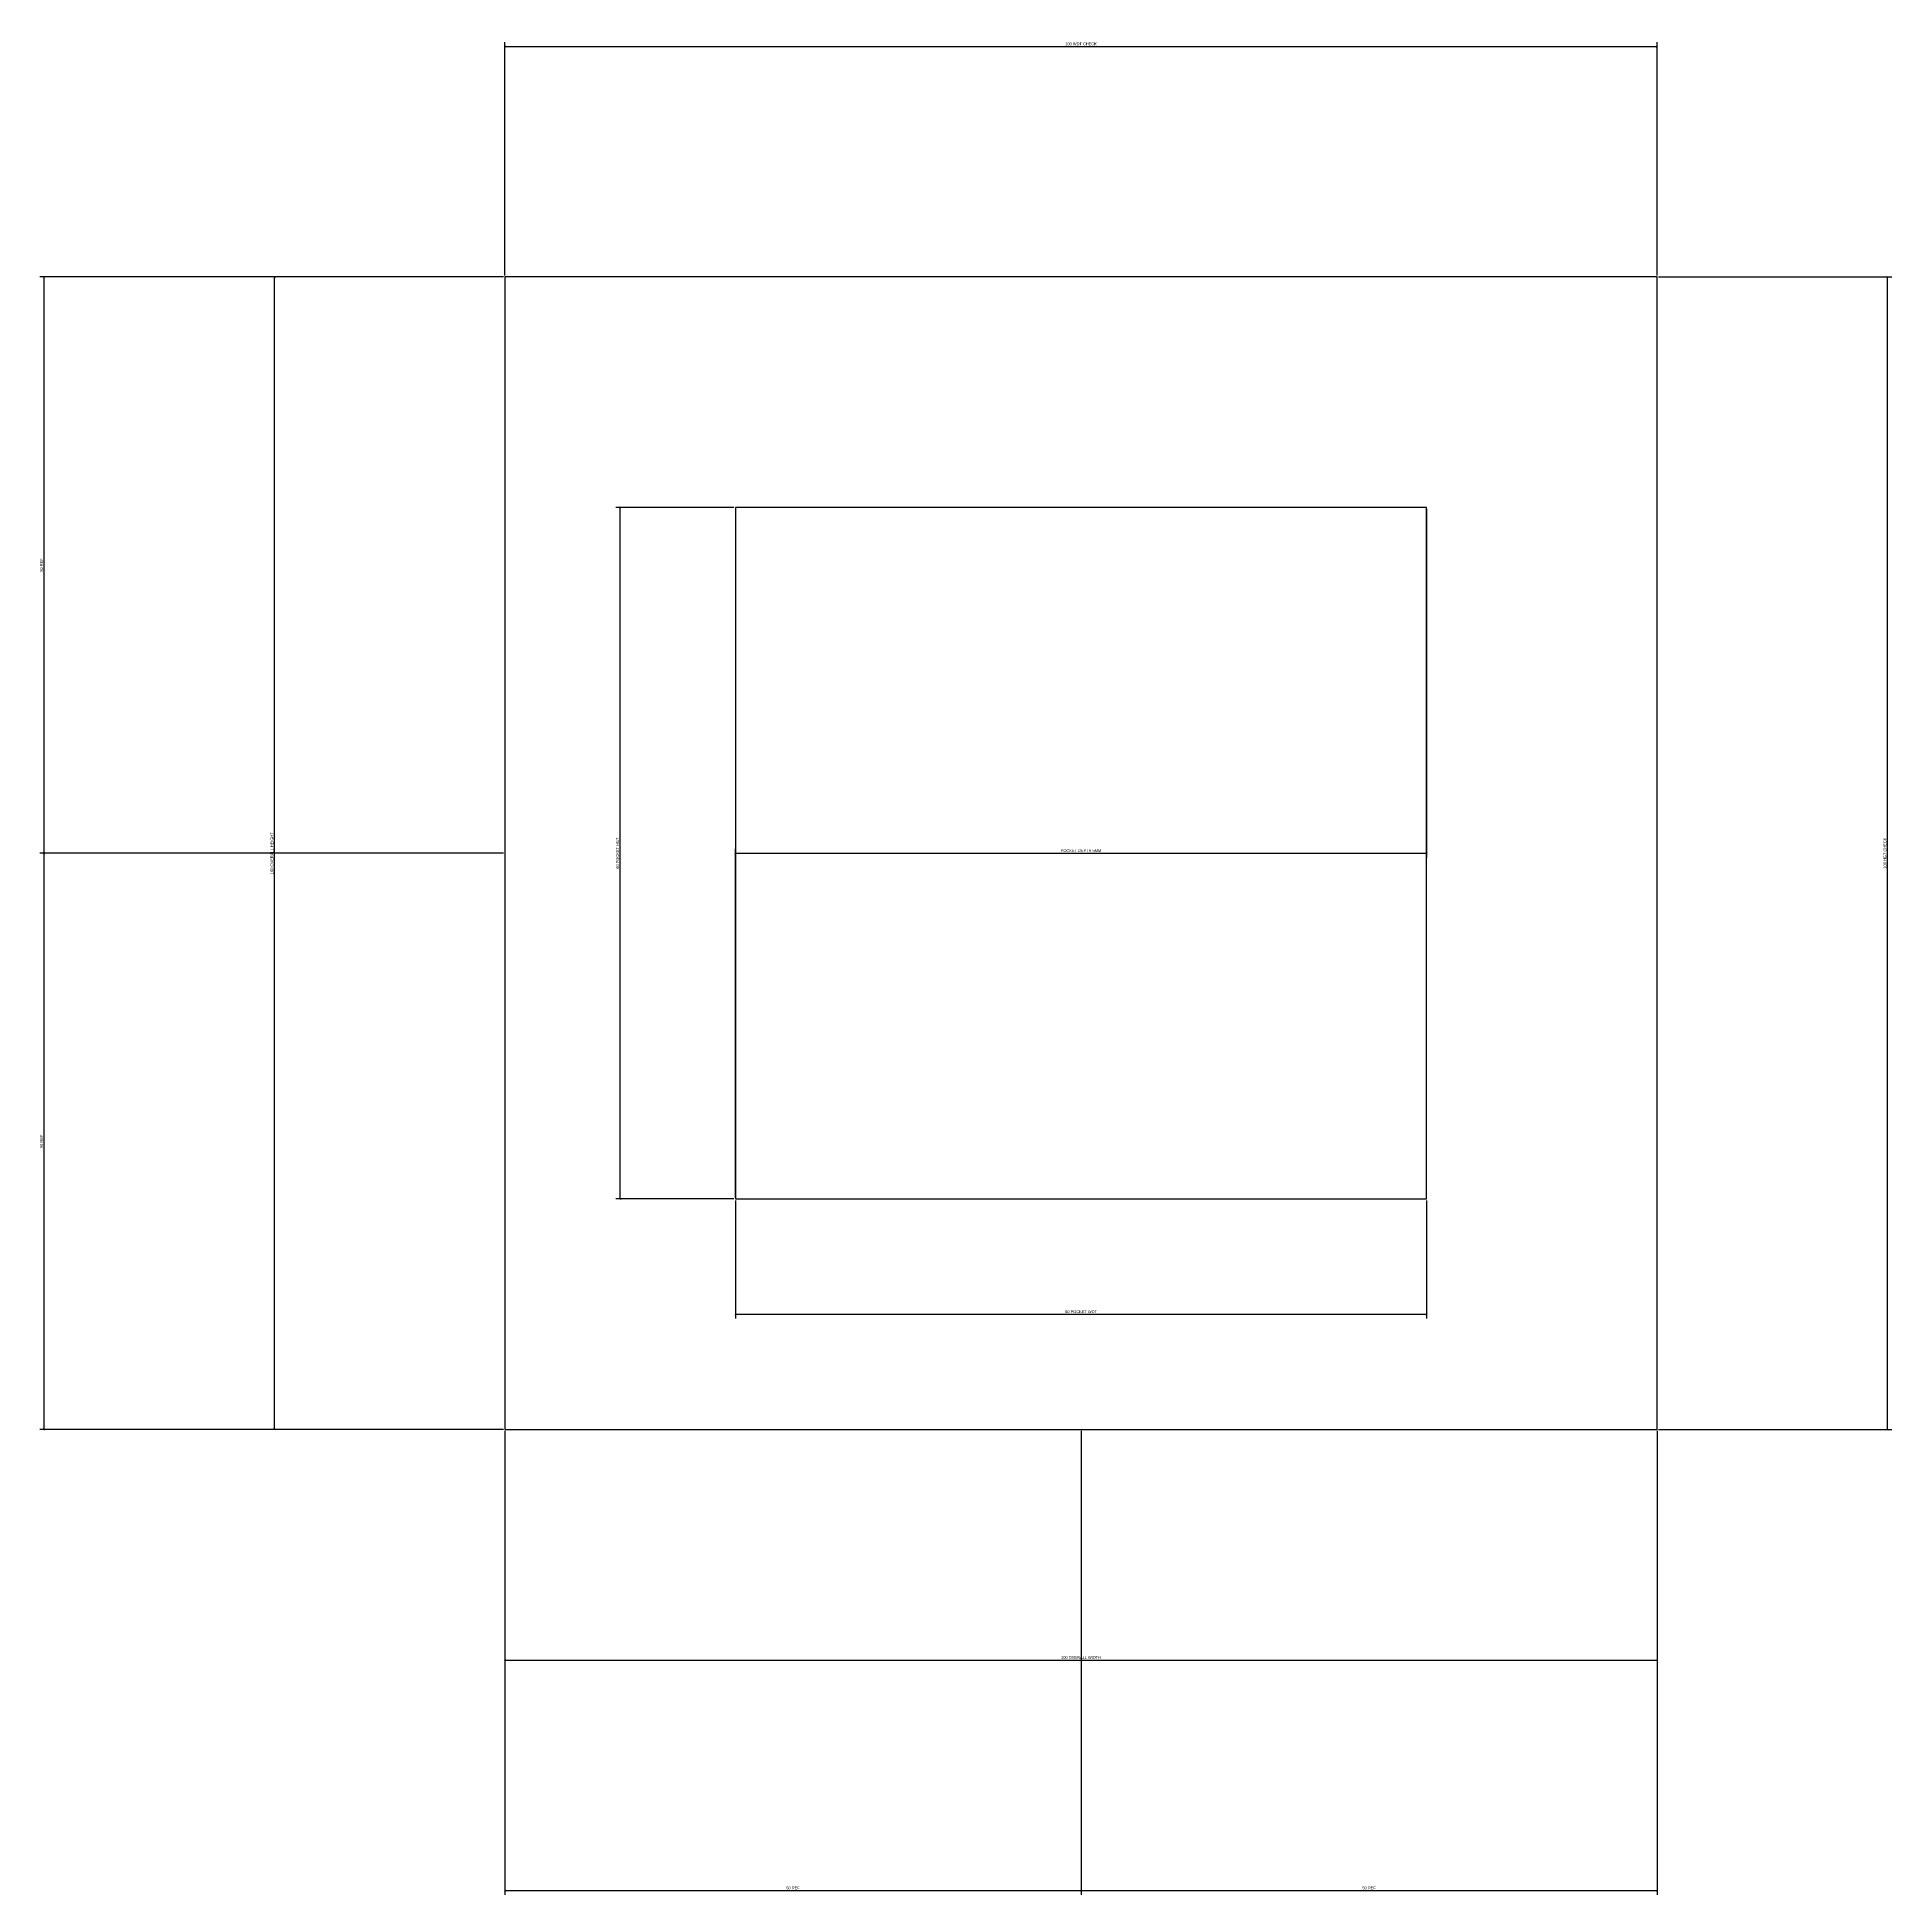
# Model space of a CAD drawing. Header units: metres. Extents: x -41 to 120, y -40 to 121.
import ezdxf

# ---------------------------------------------------------------- set-up
doc = ezdxf.new("R2010")
doc.units = ezdxf.units.M
doc.layers.add('DIMENSIONS', color=3, linetype='Continuous')
doc.layers.add('GEOMETRY', color=7, linetype='Continuous')
doc.styles.add('OpenSansCondensed-Light', font='OpenSansCondensed-Light.ttf')
doc.dimstyles.new('EZDXF', dxfattribs={"dimtxt": 0.25, "dimasz": 0.175, "dimexe": 0.375, "dimexo": 0.125, "dimgap": 0.1, "dimtad": 1, "dimlfac": 100, "dimzin": 12, "dimdsep": 46, "dimtxsty": 'OpenSansCondensed-Light', "dimblk": 'ARCHTICK', "dimcen": 2.5, "dimazin": 3, "dimtfac": 0.5, "dimtmove": 2, "dimatfit": 3})

# ---------------------------------------------------------------- blocks, each defined once
blk = doc.blocks.new('_ARCHTICK')
at = {"color": 0, "linetype": 'BYBLOCK', "const_width": 0.15}
blk.add_lwpolyline([(-0.5, -0.5), (0.5, 0.5)], dxfattribs=at)

msp = doc.modelspace()

# ---------------------------------------------------------------- linework, layer by layer
at = {"layer": 'GEOMETRY'}
for points in [[(0, 0), (100, 0), (100, 100), (0, 100)], [(20, 20), (80, 20), (80, 80), (20, 80)]]:
    msp.add_lwpolyline(points, close=True, dxfattribs=at)

# ---------------------------------------------------------------- dimensions: what is measured, and where the dimension line sits
at = {"layer": 'DIMENSIONS'}
for base, p1, p2, text in [((0, 120), (0, 100), (100, 100), '100 WDT CHECK'), ((20, 50), (20, 20), (80, 80), 'POCKET DEPTH 5MM'), ((20, 10), (20, 20), (80, 20), '60 POCKET WDT'), ((0, -20), (0, 0), (100, 0), '100 OVERALL WIDTH'), ((0, -40), (0, 0), (50, 0), '50 REF'), ((50, -40), (50, 0), (100, 0), '50 REF')]:
    msp.add_linear_dim(base=base, p1=p1, p2=p2, text=text, dimstyle='EZDXF', dxfattribs=at).render()
for base, p1, p2, text in [((-40, 50), (0, 50), (0, 100), '50 REF'), ((-20, 0), (0, 0), (0, 100), '100 OVERALL HEIGHT'), ((120, 0), (100, 0), (100, 100), '100 HGT CHECK'), ((10, 20), (20, 20), (20, 80), '60 POCKET HGT'), ((-40, 0), (0, 0), (0, 50), '50 REF')]:
    msp.add_linear_dim(base=base, p1=p1, p2=p2, angle=90, text=text, dimstyle='EZDXF', dxfattribs=at).render()

doc.saveas('drawing.dxf')
